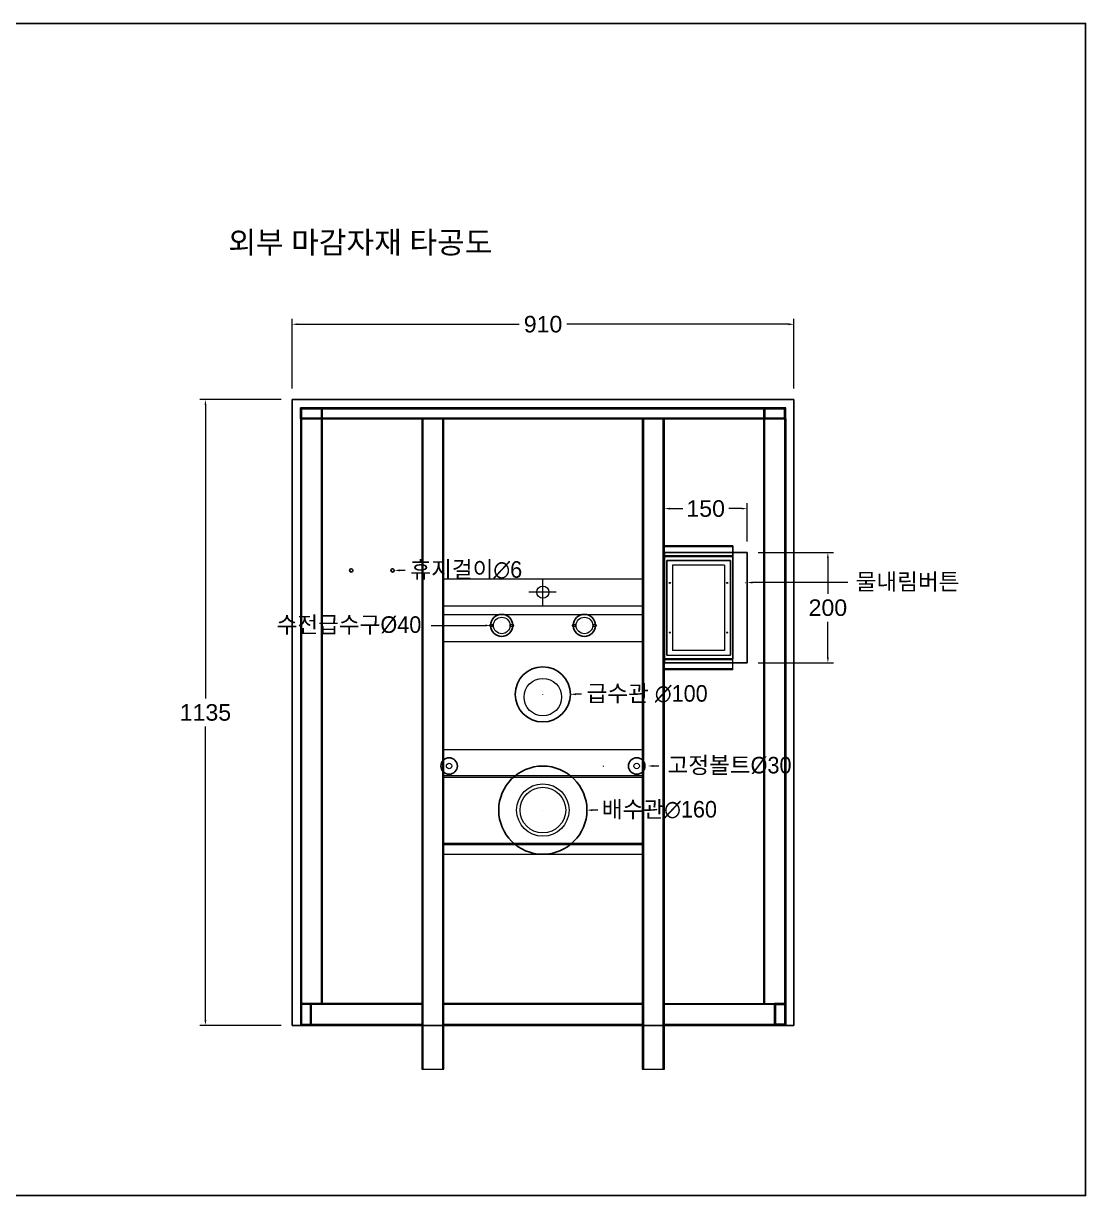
# Model space of a CAD drawing. Header units: millimetres. Extents: x 7794 to 16513, y 4519 to 7467.
# Drawn here: x 14587 to 16513, y 5073 to 7199 of the extents above; entities that cross this region are included whole.
import ezdxf
from ezdxf.lldxf.tags import DXFTag

# ---------------------------------------------------------------- set-up
doc = ezdxf.new("R2010")
doc.units = ezdxf.units.MM
for name, color, linetype in [('0-설비', 6, 'Continuous'), ('2', 2, 'Continuous'), ('HIDDEN', 3, 'HIDDEN')]:
    doc.layers.add(name, color=color, linetype=linetype)
doc.styles.add('ROMANS', font='NanumGothic.ttf')
doc.styles.get("Standard").update_dxf_attribs({"font": 'arial.ttf'})
tags = doc.linetypes.add('HIDDEN', pattern=[0.5, 0.25, -0.25]).pattern_tags.tags
tags[6:7] = [DXFTag(74, 4), DXFTag(75, 0), DXFTag(340, '0'), DXFTag(46, 0.0), DXFTag(50, 0.0), DXFTag(44, 0.0), DXFTag(45, 0.0)]
tags[4:5] = [DXFTag(74, 4), DXFTag(75, 0), DXFTag(340, '0'), DXFTag(46, 0.0), DXFTag(50, 0.0), DXFTag(44, 0.0), DXFTag(45, 0.0)]
doc.dimstyles.get("Standard").update_dxf_attribs({"dimtxt": 0.18, "dimasz": 0.18, "dimexe": 0.18, "dimexo": 0.0625, "dimgap": 0.09, "dimtad": 0, "dimtih": 1, "dimtoh": 1, "dimdec": 4, "dimzin": 0, "dimdsep": 46, "dimtxsty": 'Standard', "dimcen": 0.09, "dimadec": 0, "dimazin": 0, "dimtfac": 1, "dimtdec": 4, "dimtofl": 0, "dimtmove": 0, "dimatfit": 3, "dimfxl": 0, "dimtolj": 1, "dimtzin": 0, "dimarcsym": 0})
doc.dimstyles.new('Standard$0', dxfattribs={"dimtxt": 0.18, "dimasz": 0.18, "dimexe": 0.18, "dimexo": 0.0625, "dimgap": 0.09, "dimtad": 0, "dimtih": 1, "dimtoh": 1, "dimdec": 4, "dimzin": 0, "dimdsep": 46, "dimtxsty": 'Standard', "dimcen": 0.09, "dimadec": 0, "dimazin": 0, "dimtfac": 1, "dimtdec": 4, "dimtofl": 0, "dimtmove": 0, "dimatfit": 3, "dimfxl": 0, "dimtolj": 1, "dimtzin": 0, "dimarcsym": 0})

# ---------------------------------------------------------------- blocks, each defined once
blk = doc.blocks.new('*D38')
at = {"color": 0, "linetype": 'Continuous', "lineweight": 0}
for p, q in [((15074.1, 6536.9), (15074.1, 6663.6)), ((15983.9, 6536.9), (15983.9, 6663.6)), ((15084.1, 6653.6), (15485.9, 6653.6)), ((15973.9, 6653.6), (15572.1, 6653.6))]:
    blk.add_line(p, q, dxfattribs=at)
at = {"color": 0, "linetype": 'Continuous'}
for points in [[(15084.1, 6655.3), (15084.1, 6651.9), (15074.1, 6653.6)], [(15973.9, 6655.3), (15973.9, 6651.9), (15983.9, 6653.6)]]:
    blk.add_solid(points, dxfattribs=at)
at = {"layer": 'Defpoints', "color": 0, "linetype": 'Continuous'}
for p in [(15983.9, 6653.6), (15074.1, 6516.9), (15983.9, 6516.9)]:
    blk.add_point(p, dxfattribs=at)
at = {"color": 0, "linetype": 'Continuous', "lineweight": 0, "insert": (15529, 6653.6), "char_height": 30, "attachment_point": 5}
blk.add_mtext('\\A1;910', dxfattribs=at)
blk = doc.blocks.new('*D39')
at = {"color": 0, "linetype": 'Continuous', "lineweight": 0}
for p, q in [((15054.1, 6516.9), (14906.7, 6516.9)), ((14916.7, 6506.9), (14916.7, 5974.7)), ((14916.7, 5391.9), (14916.7, 5924.1)), ((15054.1, 5381.9), (14906.7, 5381.9))]:
    blk.add_line(p, q, dxfattribs=at)
at = {"color": 0, "linetype": 'Continuous'}
for points in [[(14915, 6506.9), (14918.4, 6506.9), (14916.7, 6516.9)], [(14915, 5391.9), (14918.4, 5391.9), (14916.7, 5381.9)]]:
    blk.add_solid(points, dxfattribs=at)
at = {"layer": 'Defpoints', "color": 0, "linetype": 'Continuous'}
for p in [(15074.1, 6516.9), (14916.7, 5381.9), (15074.1, 5381.9)]:
    blk.add_point(p, dxfattribs=at)
at = {"color": 0, "linetype": 'Continuous', "lineweight": 0, "insert": (14916.7, 5949.4), "char_height": 30, "attachment_point": 5}
blk.add_mtext('\\A1;1135', dxfattribs=at)
blk = doc.blocks.new('*D58')
at = {"color": 0, "linetype": 'Continuous', "lineweight": 0}
for p, q in [((15256, 6207.2), (15256.2, 6207.2)), ((15256.1, 6207.1), (15256.1, 6207.3)), ((15279.1, 6207.2), (15269.1, 6207.2))]:
    blk.add_line(p, q, dxfattribs=at)
at = {"color": 0, "linetype": 'Continuous'}
blk.add_solid([(15269.1, 6208.9), (15269.1, 6205.5), (15259.1, 6207.2)], dxfattribs=at)
at = {"layer": 'Defpoints', "color": 0, "linetype": 'Continuous'}
for p in [(15253.1, 6207.2), (15259.1, 6207.2)]:
    blk.add_point(p, dxfattribs=at)
at = {"color": 0, "linetype": 'Continuous', "lineweight": 0, "insert": (15389.7, 6207.2), "char_height": 30, "attachment_point": 5}
blk.add_mtext('\\A1;{\\fGulim|b0|i0|c129|p50;휴지걸이\\fMS PGothic|b0|i0|c129|p34;∅6}', dxfattribs=at)
blk = doc.blocks.new('*D59')
at = {"color": 0, "linetype": 'Continuous', "lineweight": 0}
for p, q in [((15748.9, 6259.4), (15748.9, 6329.2)), ((15758.9, 6319.2), (15782.3, 6319.2)), ((15888.9, 6319.2), (15865.6, 6319.2)), ((15898.9, 6259.4), (15898.9, 6329.2))]:
    blk.add_line(p, q, dxfattribs=at)
at = {"color": 0, "linetype": 'Continuous'}
for points in [[(15758.9, 6320.9), (15758.9, 6317.6), (15748.9, 6319.2)], [(15888.9, 6320.9), (15888.9, 6317.6), (15898.9, 6319.2)]]:
    blk.add_solid(points, dxfattribs=at)
at = {"layer": 'Defpoints', "color": 0, "linetype": 'Continuous'}
for p in [(15898.9, 6319.2), (15748.9, 6239.4), (15898.9, 6239.4)]:
    blk.add_point(p, dxfattribs=at)
at = {"color": 0, "linetype": 'Continuous', "lineweight": 0, "insert": (15823.9, 6319.2), "char_height": 30, "attachment_point": 5}
blk.add_mtext('\\A1;150', dxfattribs=at)
blk = doc.blocks.new('*D60')
at = {"color": 0, "linetype": 'Continuous', "lineweight": 0}
for p, q in [((15918.9, 6239.4), (16055.5, 6239.4)), ((16045.5, 6229.4), (16045.5, 6164.7)), ((16045.5, 6049.4), (16045.5, 6114.1)), ((15918.9, 6039.4), (16055.5, 6039.4))]:
    blk.add_line(p, q, dxfattribs=at)
at = {"color": 0, "linetype": 'Continuous'}
for points in [[(16043.8, 6229.4), (16047.2, 6229.4), (16045.5, 6239.4)], [(16043.8, 6049.4), (16047.2, 6049.4), (16045.5, 6039.4)]]:
    blk.add_solid(points, dxfattribs=at)
at = {"layer": 'Defpoints', "color": 0, "linetype": 'Continuous'}
for p in [(15898.9, 6239.4), (15898.9, 6039.4), (16045.5, 6039.4)]:
    blk.add_point(p, dxfattribs=at)
at = {"color": 0, "linetype": 'Continuous', "lineweight": 0, "insert": (16045.5, 6139.4), "char_height": 30, "attachment_point": 5}
blk.add_mtext('\\A1;200', dxfattribs=at)
blk = doc.blocks.new('*D61')
at = {"color": 0, "linetype": 'Continuous', "lineweight": 0}
for p, q in [((15528.4, 5982.4), (15528.6, 5982.4)), ((15528.5, 5982.3), (15528.5, 5982.5)), ((15598.5, 5982.5), (15588.5, 5982.5))]:
    blk.add_line(p, q, dxfattribs=at)
at = {"color": 0, "linetype": 'Continuous'}
blk.add_solid([(15588.5, 5984.2), (15588.5, 5980.8), (15578.5, 5982.5)], dxfattribs=at)
at = {"layer": 'Defpoints', "color": 0, "linetype": 'Continuous'}
for p in [(15478.5, 5982.3), (15578.5, 5982.5)]:
    blk.add_point(p, dxfattribs=at)
at = {"color": 0, "linetype": 'Continuous', "lineweight": 0, "insert": (15717.7, 5982.5), "char_height": 30, "attachment_point": 5}
blk.add_mtext('\\A1;{\\fGulim|b0|i0|c129|p50;급수관 \\fMS PGothic|b0|i0|c128|p34;∅100}', dxfattribs=at)
blk = doc.blocks.new('*D62')
at = {"color": 0, "linetype": 'Continuous', "lineweight": 0}
for p, q in [((15528.4, 5772.4), (15528.6, 5772.4)), ((15528.5, 5772.3), (15528.5, 5772.5)), ((15628.5, 5772.4), (15618.5, 5772.4))]:
    blk.add_line(p, q, dxfattribs=at)
at = {"color": 0, "linetype": 'Continuous'}
blk.add_solid([(15618.5, 5774.1), (15618.5, 5770.7), (15608.5, 5772.4)], dxfattribs=at)
at = {"layer": 'Defpoints', "color": 0, "linetype": 'Continuous'}
for p in [(15448.5, 5772.4), (15608.5, 5772.4)]:
    blk.add_point(p, dxfattribs=at)
at = {"color": 0, "linetype": 'Continuous', "lineweight": 0, "insert": (15740, 5772.4), "char_height": 30, "attachment_point": 5}
blk.add_mtext('\\A1;{\\fGulim|b0|i0|c129|p50;배수관\\fMS PGothic|b0|i0|c129|p34;∅160}', dxfattribs=at)
blk = doc.blocks.new('*D63')
at = {"color": 0, "linetype": 'Continuous', "lineweight": 0}
for p, q in [((15895.8, 6185.2), (15896, 6185.2)), ((15895.9, 6185.1), (15895.9, 6185.3)), ((16081.5, 6185.2), (15908.9, 6185.2))]:
    blk.add_line(p, q, dxfattribs=at)
at = {"color": 0, "linetype": 'Continuous'}
blk.add_solid([(15908.9, 6186.8), (15908.9, 6183.5), (15898.9, 6185.2)], dxfattribs=at)
at = {"layer": 'Defpoints', "color": 0, "linetype": 'Continuous'}
for p in [(15892.9, 6185.2), (15898.9, 6185.2)]:
    blk.add_point(p, dxfattribs=at)
at = {"color": 0, "linetype": 'Continuous', "lineweight": 0, "insert": (16190, 6185.2), "char_height": 30, "attachment_point": 5}
blk.add_mtext('\\A1;{\\fGulim|b0|i0|c129|p50;물내림버튼}', dxfattribs=at)
blk = doc.blocks.new('*D64')
at = {"color": 0, "linetype": 'Continuous', "lineweight": 0}
for p, q in [((15325.8, 6107.3), (15424, 6107.3)), ((15436.9, 6107.3), (15437.1, 6107.3)), ((15437, 6107.2), (15437, 6107.4))]:
    blk.add_line(p, q, dxfattribs=at)
at = {"color": 0, "linetype": 'Continuous'}
blk.add_solid([(15424, 6109), (15424, 6105.6), (15434, 6107.3)], dxfattribs=at)
at = {"layer": 'Defpoints', "color": 0, "linetype": 'Continuous'}
for p in [(15434, 6107.3), (15440, 6107.3)]:
    blk.add_point(p, dxfattribs=at)
at = {"color": 0, "linetype": 'Continuous', "lineweight": 0, "insert": (15177, 6107.3), "char_height": 30, "attachment_point": 5}
blk.add_mtext('\\A1;{\\fGulim|b0|i0|c129|p50;수전급수구Ø40}', dxfattribs=at)
blk = doc.blocks.new('*D65')
at = {"color": 0, "linetype": 'Continuous', "lineweight": 0}
for p, q in [((15638.7, 5852.4), (15638.9, 5852.4)), ((15638.8, 5852.3), (15638.8, 5852.5)), ((15738.8, 5852.4), (15728.8, 5852.4))]:
    blk.add_line(p, q, dxfattribs=at)
at = {"color": 0, "linetype": 'Continuous'}
blk.add_solid([(15728.8, 5854.1), (15728.8, 5850.7), (15718.8, 5852.4)], dxfattribs=at)
at = {"layer": 'Defpoints', "color": 0, "linetype": 'Continuous'}
for p in [(15558.8, 5852.4), (15718.8, 5852.4)]:
    blk.add_point(p, dxfattribs=at)
at = {"color": 0, "linetype": 'Continuous', "lineweight": 0, "insert": (15867.2, 5852.4), "char_height": 30, "attachment_point": 5}
blk.add_mtext('\\A1;{\\fGulim|b0|i0|c129|p50;고정볼트Ø30}', dxfattribs=at)

msp = doc.modelspace()

# ---------------------------------------------------------------- linework, layer by layer
at = {"color": 6, "linetype": 'ByBlock'}
for p, q in [((15074.1, 6516.9), (15983.94, 6516.9)), ((15074.1, 6516.9), (15074.1, 5381.9)), ((15983.94, 6516.9), (15983.94, 5381.9)), ((15753.23, 6225.4), (15868.65, 6225.4)), ((15753.23, 6225.4), (15753.23, 6053.4)), ((15868.65, 6225.4), (15868.65, 6053.4)), ((15074.1, 5381.9), (15983.94, 5381.9))]:
    msp.add_line(p, q, dxfattribs=at)
at = {"color": 2}
msp.add_lwpolyline([(12440.73, 7199.21), (16512.81, 7199.21), (16512.81, 5073.33), (12440.73, 5073.33)], close=True, dxfattribs=at)
at = {"color": 6, "linetype": 'ByBlock'}
msp.add_lwpolyline([(15748.94, 6239.4), (15898.94, 6239.4), (15898.94, 6039.4), (15748.94, 6039.4)], close=True, dxfattribs=at)
at = {"layer": '0-설비', "linetype": 'ByBlock'}
for centre, radius in [((15181.19, 6207.21), 3), ((15256.19, 6207.21), 3), ((15454.02, 6107.33), 20), ((15604.02, 6107.33), 20), ((15528.51, 5982.3), 50), ((15358.6, 5852.39), 15), ((15528.51, 5772.39), 80), ((15698.83, 5852.39), 15)]:
    msp.add_circle(centre, radius, dxfattribs=at)
at = {"layer": 'HIDDEN', "color": 252, "linetype": 'ByBlock', "lineweight": 5}
for p, q in [((15969.1, 6501.9), (15089.1, 6501.9)), ((15969.1, 6501.9), (15089.1, 6501.9)), ((15089.1, 6501.9), (15089.1, 6481.9)), ((15089.1, 6481.9), (15089.1, 6501.9)), ((15089.1, 6481.9), (15089.1, 6501.9)), ((15089.1, 6501.9), (15089.1, 6481.9)), ((15129.1, 6501.9), (15089.1, 6501.9)), ((15969.1, 6499.9), (15089.1, 6499.9)), ((15091.1, 6499.9), (15091.1, 6483.9)), ((15127.1, 6499.9), (15091.1, 6499.9)), ((15127.1, 6483.9), (15127.1, 6499.9)), ((15129.1, 6481.9), (15129.1, 6501.9)), ((15129.1, 6481.9), (15129.1, 6501.9)), ((15929.1, 6481.9), (15929.1, 6501.9)), ((15929.1, 6481.9), (15929.1, 6501.9)), ((15929.1, 6501.9), (15929.1, 6481.9)), ((15969.1, 6501.9), (15929.1, 6501.9)), ((15931.1, 6499.9), (15931.1, 6483.9)), ((15967.1, 6499.9), (15931.1, 6499.9)), ((15967.1, 6483.9), (15967.1, 6499.9)), ((15969.1, 6481.9), (15969.1, 6501.9)), ((15969.1, 6481.9), (15969.1, 6501.9)), ((15089.1, 6483.9), (15969.1, 6483.9)), ((15089.1, 6481.9), (15969.1, 6481.9)), ((15089.1, 6481.9), (15089.1, 5421.9)), ((15089.1, 6481.9), (15129.1, 6481.9)), ((15089.1, 6481.9), (15129.1, 6481.9)), ((15091.1, 6483.9), (15127.1, 6483.9)), ((15091.1, 6481.9), (15091.1, 5421.9)), ((15127.1, 5421.9), (15127.1, 6481.9)), ((15129.1, 5421.9), (15129.1, 6481.9)), ((15309.1, 6481.9), (15309.1, 5302.36)), ((15311.1, 6481.9), (15311.1, 5302.36)), ((15347.1, 5302.36), (15347.1, 6481.9)), ((15349.1, 5302.36), (15349.1, 6481.9)), ((15708.94, 6481.9), (15708.94, 5302.36)), ((15710.94, 6481.9), (15710.94, 5302.36)), ((15746.94, 5302.36), (15746.94, 6481.9)), ((15748.94, 5302.36), (15748.94, 6481.9)), ((15929.1, 5421.9), (15929.1, 6481.9)), ((15929.1, 6481.9), (15969.1, 6481.9)), ((15929.1, 6481.9), (15969.1, 6481.9)), ((15931.1, 6483.9), (15967.1, 6483.9)), ((15931.1, 5421.9), (15931.1, 6481.9)), ((15967.1, 6481.9), (15967.1, 5421.9)), ((15969.1, 6481.9), (15969.1, 5421.9)), ((15872.94, 6251.9), (15748.94, 6251.9)), ((15872.94, 6251.9), (15872.94, 6046.9)), ((15872.94, 6026.9), (15872.94, 6251.9)), ((15872.94, 6249.9), (15748.94, 6249.9)), ((15872.94, 6233.9), (15748.94, 6233.9)), ((15872.94, 6231.9), (15748.94, 6231.9)), ((15748.94, 6231.9), (15748.94, 6046.9)), ((15857.94, 6216.9), (15763.94, 6216.9)), ((15763.94, 6216.9), (15763.94, 6061.9)), ((15857.94, 6216.9), (15857.94, 6061.9)), ((15349.1, 6192.07), (15708.94, 6192.07)), ((15528.6, 6142.07), (15528.6, 6192.06)), ((15553.01, 6167.66), (15503.02, 6167.66)), ((15708.94, 6142.07), (15349.1, 6142.07)), ((15349.1, 6127.33), (15708.94, 6127.33)), ((15708.94, 6077.33), (15349.1, 6077.33)), ((15857.94, 6061.9), (15763.94, 6061.9)), ((15872.94, 6046.9), (15748.94, 6046.9)), ((15872.94, 6046.9), (15748.94, 6046.9)), ((15872.94, 6044.9), (15748.94, 6044.9)), ((15872.94, 6028.9), (15748.94, 6028.9)), ((15872.94, 6026.9), (15748.94, 6026.9)), ((15349.1, 5882.22), (15708.94, 5882.22)), ((15349.1, 5835.05), (15708.94, 5835.05)), ((15349.1, 5832.42), (15708.94, 5832.42)), ((15349.1, 5712.22), (15708.94, 5712.22)), ((15349.1, 5710.22), (15708.94, 5710.22)), ((15349.1, 5692.22), (15708.94, 5692.22)), ((15309.1, 5421.9), (15089.1, 5421.9)), ((15309.1, 5421.9), (15089.1, 5421.9)), ((15089.1, 5421.9), (15089.1, 5381.9)), ((15109.1, 5421.9), (15089.1, 5421.9)), ((15089.1, 5421.9), (15089.1, 5381.9)), ((15089.1, 5421.9), (15109.1, 5421.9)), ((15089.1, 5421.9), (15109.1, 5421.9)), ((15109.1, 5421.9), (15089.1, 5421.9)), ((15089.1, 5421.9), (15089.1, 5381.9)), ((15109.1, 5381.9), (15109.1, 5421.9)), ((15708.94, 5421.9), (15349.1, 5421.9)), ((15708.94, 5421.9), (15349.1, 5421.9)), ((15748.94, 5421.9), (15969.1, 5421.9)), ((15948.94, 5421.9), (15968.94, 5421.9)), ((15968.94, 5421.9), (15948.94, 5421.9)), ((15968.94, 5421.9), (15948.94, 5421.9)), ((15948.94, 5421.9), (15968.94, 5421.9)), ((15948.94, 5381.9), (15948.94, 5421.9)), ((15968.94, 5421.9), (15968.94, 5381.9)), ((15968.94, 5421.9), (15968.94, 5381.9)), ((15968.94, 5421.9), (15968.94, 5381.9)), ((15969.1, 5421.9), (15969.1, 5381.9)), ((15309.1, 5419.9), (15089.1, 5419.9)), ((15107.1, 5419.9), (15091.1, 5419.9)), ((15091.1, 5419.9), (15091.1, 5383.9)), ((15107.1, 5383.9), (15107.1, 5419.9)), ((15708.94, 5419.9), (15349.1, 5419.9)), ((15969.1, 5419.9), (15748.94, 5419.9)), ((15950.94, 5419.9), (15966.94, 5419.9)), ((15950.94, 5383.9), (15950.94, 5419.9)), ((15966.94, 5419.9), (15966.94, 5383.9)), ((15089.1, 5383.9), (15309.1, 5383.9)), ((15089.1, 5381.9), (15309.1, 5381.9)), ((15089.1, 5381.9), (15109.1, 5381.9)), ((15089.1, 5381.9), (15109.1, 5381.9)), ((15091.1, 5383.9), (15107.1, 5383.9)), ((15349.1, 5383.9), (15708.94, 5383.9)), ((15349.1, 5381.9), (15708.94, 5381.9)), ((15748.94, 5383.9), (15969.1, 5383.9)), ((15748.94, 5381.9), (15969.1, 5381.9)), ((15968.94, 5381.9), (15948.94, 5381.9)), ((15968.94, 5381.9), (15948.94, 5381.9)), ((15966.94, 5383.9), (15950.94, 5383.9)), ((15309.1, 5302.36), (15349.1, 5302.36)), ((15708.94, 5302.36), (15748.94, 5302.36))]:
    msp.add_line(p, q, dxfattribs=at)
at = {"layer": 'HIDDEN', "color": 6, "linetype": 'ByBlock', "lineweight": 5}
msp.add_line((15753.23, 6053.4), (15868.65, 6053.4), dxfattribs=at)
at = {"layer": 'HIDDEN', "color": 252, "linetype": 'ByBlock', "lineweight": 5}
for centre, radius in [((15528.6, 6167.66), 11), ((15435.02, 6107.33), 2.5), ((15454.02, 6107.33), 15), ((15473.02, 6107.33), 2.5), ((15585.02, 6107.33), 2.5), ((15604.02, 6107.33), 15), ((15623.02, 6107.33), 2.5), ((15528.6, 5977.39), 34), ((15358.6, 5852.39), 5), ((15698.83, 5852.39), 5), ((15528.6, 5772.39), 47.5), ((15528.6, 5772.39), 41.39)]:
    msp.add_circle(centre, radius, dxfattribs=at)
at = {"layer": 'HIDDEN', "color": 3, "linetype": 'ByBlock', "lineweight": 5}
for centre in [(15758.94, 6184.4), (15862.94, 6184.4)]:
    msp.add_circle(centre, 1, dxfattribs=at)
at = {"layer": 'HIDDEN', "linetype": 'ByBlock', "lineweight": 5}
for centre in [(15758.94, 6094.4), (15862.94, 6094.4)]:
    msp.add_circle(centre, 1, dxfattribs=at)

# ---------------------------------------------------------------- texts
at = {"layer": '2', "insert": (14958.21, 6799.95), "char_height": 40, "width": 647.7366, "attachment_point": 4, "style": 'ROMANS'}
msp.add_mtext('외부 마감자재 타공도', dxfattribs=at)

# ---------------------------------------------------------------- dimensions: what is measured, and where the dimension line sits
at = {"color": 3, "linetype": 'Continuous', "lineweight": 0}
dim = msp.add_linear_dim(base=(15983.94, 6653.59), p1=(15074.1, 6516.9), p2=(15983.94, 6516.9), dimstyle='Standard$0', override={"dimtxt": 30, "dimasz": 10, "dimexe": 10, "dimexo": 20, "dimgap": 10, "dimdec": 0, "dimlwd": 0, "dimlwe": 0, "dimarcsym": 1}, dxfattribs=at)
dim.commit()
dim.dimension.update_dxf_attribs({"geometry": '*D38', "text_midpoint": (15529.02, 6653.59), "dimtype": 160})
for base, p1, p2, picture, middle in [((14916.71, 5381.9), (15074.1, 6516.9), (15074.1, 5381.9), '*D39', (14916.71, 5949.4)), ((16045.48, 6039.4), (15898.94, 6239.4), (15898.94, 6039.4), '*D60', (16045.48, 6139.4))]:
    dim = msp.add_linear_dim(base=base, p1=p1, p2=p2, angle=90, dimstyle='Standard$0', override={"dimtxt": 30, "dimasz": 10, "dimexe": 10, "dimexo": 20, "dimgap": 10, "dimdec": 0, "dimlwd": 0, "dimlwe": 0, "dimarcsym": 1}, dxfattribs=at)
    dim.commit()
    dim.dimension.update_dxf_attribs({"geometry": picture, "text_midpoint": middle, "dimtype": 160})
dim = msp.add_linear_dim(base=(15898.94, 6319.22), p1=(15748.94, 6239.4), p2=(15898.94, 6239.4), dimstyle='Standard$0', override={"dimtxt": 30, "dimasz": 10, "dimexe": 10, "dimexo": 20, "dimgap": 10, "dimdec": 0, "dimlwd": 0, "dimlwe": 0, "dimarcsym": 1}, dxfattribs=at)
dim.commit()
dim.dimension.update_dxf_attribs({"geometry": '*D59', "text_midpoint": (15823.94, 6319.22)})
at = {"color": 6, "linetype": 'Continuous', "lineweight": 0}
for p1, p2, text, picture, middle in [((15253.1, 6207.21), (15259.1, 6207.21), '{\\fGulim|b0|i0|c129|p50;휴지걸이\\fMS PGothic|b0|i0|c129|p34;<>}', '*D58', (15389.7, 6207.21)), ((15478.51, 5982.3), (15578.51, 5982.48), '{\\fGulim|b0|i0|c129|p50;급수관 \\fMS PGothic|b0|i0|c128|p34;<>}', '*D61', (15717.71, 5982.51)), ((15558.83, 5852.39), (15718.83, 5852.39), '{\\fGulim|b0|i0|c129|p50;고정볼트Ø30}', '*D65', (15867.21, 5852.39)), ((15448.51, 5772.39), (15608.51, 5772.39), '{\\fGulim|b0|i0|c129|p50;배수관\\fMS PGothic|b0|i0|c129|p34;<>}', '*D62', (15739.96, 5772.39))]:
    dim = msp.add_diameter_dim_2p(p1=p1, p2=p2, text=text, dimstyle='Standard', override={"dimtxt": 30, "dimasz": 10, "dimexe": 10, "dimexo": 20, "dimgap": 10, "dimdec": 0, "dimlwd": 0, "dimlwe": 0, "dimarcsym": 1}, dxfattribs=at)
    dim.commit()
    dim.dimension.update_dxf_attribs({"geometry": picture, "text_midpoint": middle})
for p1, p2, text, picture, middle in [((15892.94, 6185.17), (15898.94, 6185.17), '{\\fGulim|b0|i0|c129|p50;물내림버튼}', '*D63', (16190.05, 6185.17)), ((15440.02, 6107.29), (15434.02, 6107.29), '{\\fGulim|b0|i0|c129|p50;수전급수구Ø40}', '*D64', (15325.82, 6107.33))]:
    dim = msp.add_diameter_dim_2p(p1=p1, p2=p2, text=text, dimstyle='Standard', override={"dimtxt": 30, "dimasz": 10, "dimexe": 10, "dimexo": 20, "dimgap": 10, "dimdec": 0, "dimlwd": 0, "dimlwe": 0, "dimarcsym": 1}, dxfattribs=at)
    dim.commit()
    dim.dimension.update_dxf_attribs({"geometry": picture, "text_midpoint": middle, "dimtype": 163})

doc.saveas('drawing.dxf')
